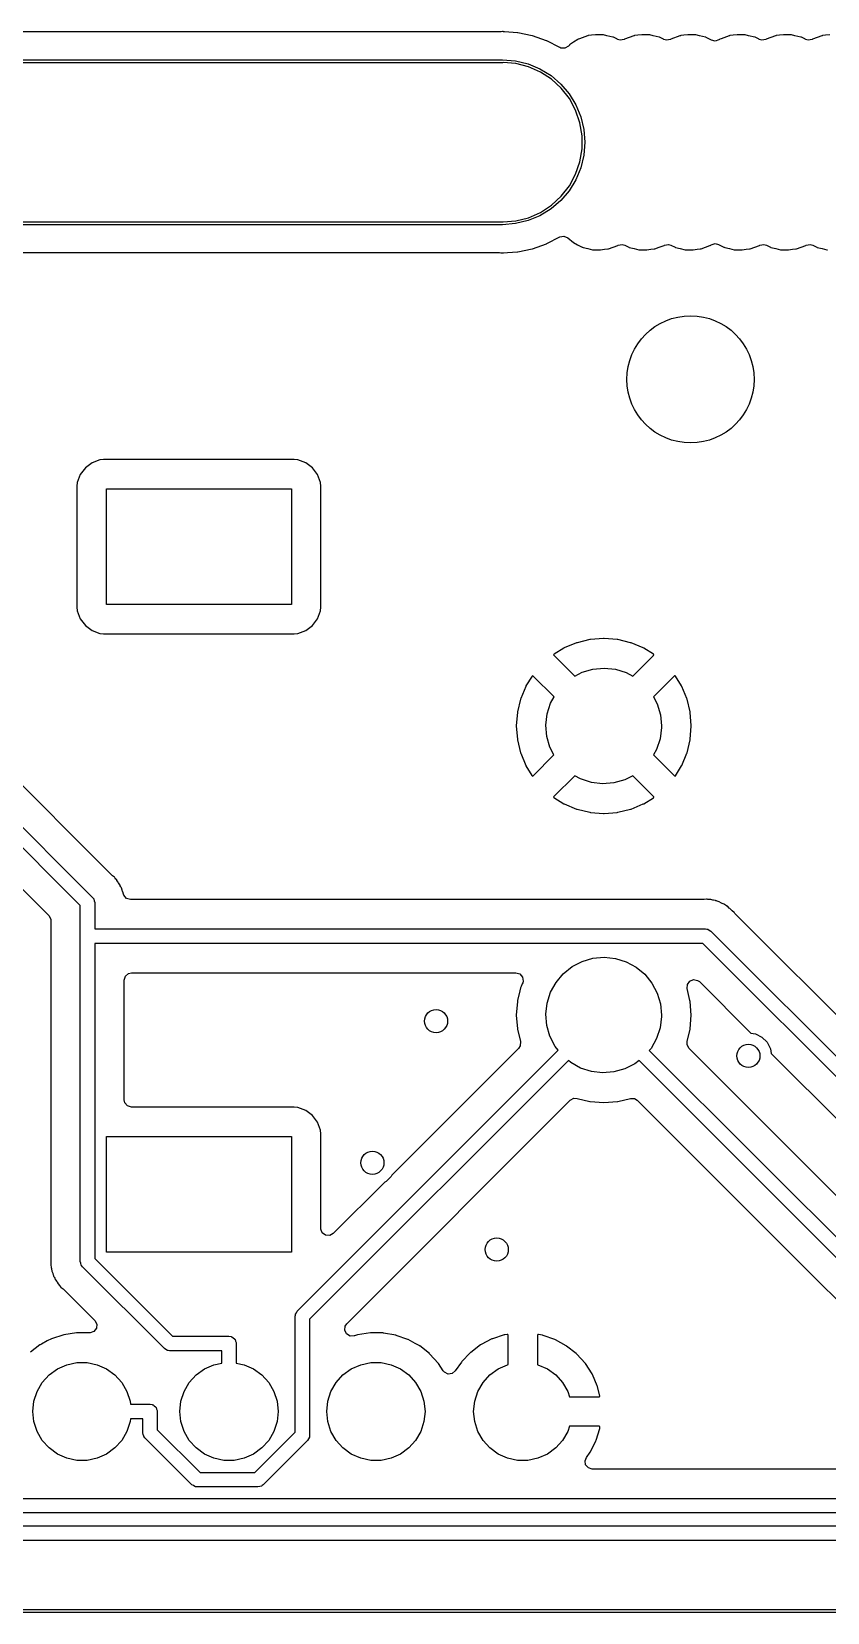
# Model space of a CAD drawing. Extents: x 0.3 to 11.5, y -8.2 to 3.2.
# Drawn here: x 4.321 to 4.863, y -4.433 to -3.357 of the extents above; entities that cross this region are included whole.
import ezdxf

# ---------------------------------------------------------------- set-up
doc = ezdxf.new("R2010")
doc.units = 0
doc.header["$MEASUREMENT"] = 0
doc.layers.add('BLACK', color=7, linetype='CONTINUOUS')

msp = doc.modelspace()

# ---------------------------------------------------------------- linework, layer by layer
at = {"layer": 'BLACK', "linetype": 'CONTINUOUS'}
for p, q in [((4.63975, -3.35715), (3.17907, -3.35715)), ((4.64045, -3.3571), (4.63975, -3.35715)), ((4.6407, -3.35706), (4.64045, -3.3571)), ((4.64154, -3.35694), (4.6407, -3.35706)), ((4.64173, -3.35694), (4.64154, -3.35694)), ((4.64178, -3.35694), (4.64173, -3.35694)), ((4.64173, -3.35694), (4.64173, -3.35694)), ((4.64203, -3.35695), (4.64178, -3.35694)), ((4.64222, -3.35698), (4.64203, -3.35695)), ((4.64237, -3.357), (4.64222, -3.35698)), ((4.64222, -3.35698), (4.64222, -3.35698)), ((4.64286, -3.35706), (4.64237, -3.357)), ((4.65163, -3.35766), (4.64286, -3.35706)), ((4.65179, -3.35767), (4.65163, -3.35766)), ((4.65163, -3.35766), (4.65163, -3.35766)), ((4.65196, -3.35771), (4.65179, -3.35767)), ((4.66169, -3.35973), (4.65196, -3.35771)), ((4.65196, -3.35771), (4.65196, -3.35771)), ((4.66186, -3.35976), (4.66169, -3.35973)), ((4.66169, -3.35973), (4.66169, -3.35973)), ((4.67154, -3.36321), (4.66186, -3.35976)), ((4.67169, -3.36328), (4.67154, -3.36321)), ((4.68046, -3.36782), (4.67169, -3.36328)), ((4.67169, -3.36328), (4.67169, -3.36328)), ((4.68113, -3.36811), (4.68046, -3.36782)), ((4.68393, -3.36824), (4.68113, -3.36811)), ((4.68634, -3.36683), (4.68393, -3.36824)), ((4.68702, -3.36612), (4.68634, -3.36683)), ((4.68721, -3.36591), (4.68702, -3.36612)), ((4.68702, -3.36612), (4.68702, -3.36612)), ((4.6899, -3.36415), (4.68721, -3.36591)), ((4.6928, -3.36225), (4.6899, -3.36415)), ((4.69304, -3.36209), (4.6928, -3.36225)), ((4.6928, -3.36225), (4.6928, -3.36225)), ((4.69396, -3.36176), (4.69304, -3.36209)), ((4.69931, -3.35982), (4.69396, -3.36176)), ((4.69958, -3.35972), (4.69931, -3.35982)), ((4.69931, -3.35982), (4.69931, -3.35982)), ((4.69987, -3.35968), (4.69958, -3.35972)), ((4.70201, -3.35943), (4.69987, -3.35968)), ((4.69987, -3.35968), (4.69987, -3.35968)), ((4.70476, -3.35911), (4.70201, -3.35943)), ((4.70978, -3.35911), (4.70476, -3.35911)), ((4.70985, -3.35912), (4.70978, -3.35911)), ((4.71, -3.35913), (4.70985, -3.35912)), ((4.70985, -3.35912), (4.70985, -3.35912)), ((4.71022, -3.35914), (4.71, -3.35913)), ((4.71, -3.35913), (4.71, -3.35913)), ((4.71257, -3.35972), (4.71022, -3.35914)), ((4.7167, -3.36073), (4.71257, -3.35972)), ((4.71698, -3.3608), (4.7167, -3.36073)), ((4.7167, -3.36073), (4.7167, -3.36073)), ((4.71969, -3.36218), (4.71698, -3.3608)), ((4.7198, -3.36224), (4.71969, -3.36218)), ((4.72153, -3.36275), (4.7198, -3.36224)), ((4.72428, -3.36226), (4.72153, -3.36275)), ((4.72429, -3.36225), (4.72428, -3.36226)), ((4.72453, -3.36209), (4.72429, -3.36225)), ((4.7308, -3.35982), (4.72453, -3.36209)), ((4.73081, -3.35982), (4.7308, -3.35982)), ((4.73108, -3.35972), (4.73081, -3.35982)), ((4.73081, -3.35982), (4.73081, -3.35982)), ((4.73137, -3.35968), (4.73108, -3.35972)), ((4.73351, -3.35943), (4.73137, -3.35968)), ((4.73137, -3.35968), (4.73137, -3.35968)), ((4.73625, -3.35911), (4.73351, -3.35943)), ((4.74127, -3.35911), (4.73625, -3.35911)), ((4.74135, -3.35912), (4.74127, -3.35911)), ((4.74149, -3.35913), (4.74135, -3.35912)), ((4.74135, -3.35912), (4.74135, -3.35912)), ((4.74171, -3.35914), (4.74149, -3.35913)), ((4.74149, -3.35913), (4.74149, -3.35913)), ((4.74407, -3.35972), (4.74171, -3.35914)), ((4.7482, -3.36073), (4.74407, -3.35972)), ((4.74848, -3.3608), (4.7482, -3.36073)), ((4.7482, -3.36073), (4.7482, -3.36073)), ((4.75118, -3.36218), (4.74848, -3.3608)), ((4.7513, -3.36224), (4.75118, -3.36218)), ((4.75303, -3.36275), (4.7513, -3.36224)), ((4.75578, -3.36226), (4.75303, -3.36275)), ((4.75579, -3.36225), (4.75578, -3.36226)), ((4.75603, -3.36209), (4.75579, -3.36225)), ((4.76229, -3.35982), (4.75603, -3.36209)), ((4.7623, -3.35982), (4.76229, -3.35982)), ((4.76258, -3.35972), (4.7623, -3.35982)), ((4.7623, -3.35982), (4.7623, -3.35982)), ((4.76286, -3.35968), (4.76258, -3.35972)), ((4.765, -3.35943), (4.76286, -3.35968)), ((4.76286, -3.35968), (4.76286, -3.35968)), ((4.76775, -3.35911), (4.765, -3.35943)), ((4.77277, -3.35911), (4.76775, -3.35911)), ((4.77285, -3.35912), (4.77277, -3.35911)), ((4.77299, -3.35913), (4.77285, -3.35912)), ((4.77285, -3.35912), (4.77285, -3.35912)), ((4.77321, -3.35914), (4.77299, -3.35913)), ((4.77299, -3.35913), (4.77299, -3.35913)), ((4.77556, -3.35972), (4.77321, -3.35914)), ((4.77969, -3.36073), (4.77556, -3.35972)), ((4.77997, -3.3608), (4.77969, -3.36073)), ((4.77969, -3.36073), (4.77969, -3.36073)), ((4.78023, -3.36093), (4.77997, -3.3608)), ((4.78387, -3.36279), (4.78023, -3.36093)), ((4.78023, -3.36093), (4.78023, -3.36093)), ((4.78617, -3.36333), (4.78387, -3.36279)), ((4.78885, -3.36252), (4.78617, -3.36333)), ((4.78925, -3.36225), (4.78885, -3.36252)), ((4.78949, -3.36209), (4.78925, -3.36225)), ((4.78925, -3.36225), (4.78925, -3.36225)), ((4.79042, -3.36176), (4.78949, -3.36209)), ((4.79577, -3.35982), (4.79042, -3.36176)), ((4.79604, -3.35972), (4.79577, -3.35982)), ((4.79577, -3.35982), (4.79577, -3.35982)), ((4.79633, -3.35968), (4.79604, -3.35972)), ((4.79847, -3.35943), (4.79633, -3.35968)), ((4.79633, -3.35968), (4.79633, -3.35968)), ((4.80121, -3.35911), (4.79847, -3.35943)), ((4.80623, -3.35911), (4.80121, -3.35911)), ((4.80631, -3.35912), (4.80623, -3.35911)), ((4.80645, -3.35913), (4.80631, -3.35912)), ((4.80631, -3.35912), (4.80631, -3.35912)), ((4.80667, -3.35914), (4.80645, -3.35913)), ((4.80645, -3.35913), (4.80645, -3.35913)), ((4.80903, -3.35972), (4.80667, -3.35914)), ((4.81316, -3.36073), (4.80903, -3.35972)), ((4.81344, -3.3608), (4.81316, -3.36073)), ((4.81316, -3.36073), (4.81316, -3.36073)), ((4.81614, -3.36218), (4.81344, -3.3608)), ((4.81626, -3.36224), (4.81614, -3.36218)), ((4.81799, -3.36275), (4.81626, -3.36224)), ((4.82074, -3.36226), (4.81799, -3.36275)), ((4.82075, -3.36225), (4.82074, -3.36226)), ((4.82099, -3.36209), (4.82075, -3.36225)), ((4.82725, -3.35982), (4.82099, -3.36209)), ((4.82727, -3.35982), (4.82725, -3.35982)), ((4.82754, -3.35972), (4.82727, -3.35982)), ((4.82727, -3.35982), (4.82727, -3.35982)), ((4.82782, -3.35968), (4.82754, -3.35972)), ((4.82996, -3.35943), (4.82782, -3.35968)), ((4.82782, -3.35968), (4.82782, -3.35968)), ((4.83271, -3.35911), (4.82996, -3.35943)), ((4.83773, -3.35911), (4.83271, -3.35911)), ((4.83781, -3.35912), (4.83773, -3.35911)), ((4.83795, -3.35913), (4.83781, -3.35912)), ((4.83781, -3.35912), (4.83781, -3.35912)), ((4.83817, -3.35914), (4.83795, -3.35913)), ((4.83795, -3.35913), (4.83795, -3.35913)), ((4.84052, -3.35972), (4.83817, -3.35914)), ((4.84465, -3.36073), (4.84052, -3.35972)), ((4.84493, -3.3608), (4.84465, -3.36073)), ((4.84465, -3.36073), (4.84465, -3.36073)), ((4.84764, -3.36218), (4.84493, -3.3608)), ((4.84776, -3.36224), (4.84764, -3.36218)), ((4.84948, -3.36275), (4.84776, -3.36224)), ((4.85223, -3.36226), (4.84948, -3.36275)), ((4.85225, -3.36225), (4.85223, -3.36226)), ((4.85249, -3.36209), (4.85225, -3.36225)), ((4.85875, -3.35982), (4.85249, -3.36209)), ((4.85876, -3.35982), (4.85875, -3.35982)), ((4.85903, -3.35972), (4.85876, -3.35982)), ((4.85876, -3.35982), (4.85876, -3.35982)), ((4.85932, -3.35968), (4.85903, -3.35972)), ((4.86146, -3.35943), (4.85932, -3.35968)), ((4.85932, -3.35968), (4.85932, -3.35968)), ((4.86421, -3.35911), (4.86146, -3.35943)), ((3.17697, -3.37618), (4.64154, -3.37618)), ((4.64154, -3.37815), (3.17697, -3.37815)), ((4.64154, -3.37618), (4.65032, -3.37687)), ((4.64191, -3.378), (4.64154, -3.37815)), ((4.65048, -3.3787), (4.64191, -3.378)), ((4.65032, -3.37687), (4.65888, -3.37893)), ((4.65918, -3.38091), (4.65048, -3.3787)), ((4.65888, -3.37893), (4.66701, -3.3823)), ((4.66739, -3.38451), (4.65918, -3.38091)), ((4.66701, -3.3823), (4.67452, -3.3869)), ((4.6749, -3.38942), (4.66739, -3.38451)), ((4.67452, -3.3869), (4.68121, -3.39261)), ((4.6815, -3.39549), (4.6749, -3.38942)), ((4.68121, -3.39261), (4.68693, -3.39931)), ((4.68701, -3.40257), (4.6815, -3.39549)), ((4.68693, -3.39931), (4.69153, -3.40681)), ((4.69128, -3.41046), (4.68701, -3.40257)), ((4.6942, -3.41895), (4.69128, -3.41046)), ((4.69153, -3.40681), (4.6949, -3.41495)), ((4.69567, -3.4278), (4.6942, -3.41895)), ((4.6949, -3.41495), (4.69695, -3.42351)), ((4.69567, -3.43677), (4.69567, -3.4278)), ((4.69695, -3.42351), (4.69764, -3.43228)), ((4.69764, -3.43228), (4.69695, -3.44106)), ((4.6942, -3.44562), (4.69567, -3.43677)), ((4.69695, -3.44106), (4.6949, -3.44962)), ((4.68701, -3.46199), (4.69128, -3.4541)), ((4.69128, -3.4541), (4.6942, -3.44562)), ((4.6949, -3.44962), (4.69153, -3.45775)), ((4.68693, -3.46526), (4.68121, -3.47195)), ((4.6815, -3.46907), (4.68701, -3.46199)), ((4.69153, -3.45775), (4.68693, -3.46526)), ((4.66739, -3.48006), (4.6749, -3.47515)), ((4.68121, -3.47195), (4.67452, -3.47767)), ((4.6749, -3.47515), (4.6815, -3.46907)), ((3.17697, -3.48642), (4.64154, -3.48642)), ((4.64154, -3.48642), (4.64191, -3.48657)), ((4.64191, -3.48657), (4.65048, -3.48586)), ((4.65888, -3.48564), (4.65032, -3.4877)), ((4.65048, -3.48586), (4.65918, -3.48366)), ((4.66701, -3.48227), (4.65888, -3.48564)), ((4.65918, -3.48366), (4.66739, -3.48006)), ((4.67452, -3.47767), (4.66701, -3.48227)), ((4.64154, -3.48839), (3.17697, -3.48839)), ((4.65032, -3.4877), (4.64154, -3.48839)), ((4.67169, -3.50128), (4.68049, -3.49672)), ((4.68049, -3.49672), (4.68324, -3.49619)), ((4.68324, -3.49619), (4.68599, -3.49735)), ((4.68599, -3.49735), (4.68982, -3.5006)), ((3.17876, -3.50742), (4.63944, -3.50742)), ((4.63944, -3.50742), (4.64027, -3.50749)), ((4.64027, -3.50749), (4.64086, -3.50759)), ((4.64086, -3.50759), (4.64086, -3.50759)), ((4.64086, -3.50759), (4.64105, -3.50762)), ((4.64105, -3.50762), (4.64128, -3.50762)), ((4.64128, -3.50762), (4.64135, -3.50762)), ((4.64135, -3.50762), (4.64135, -3.50762)), ((4.64135, -3.50762), (4.64154, -3.50763)), ((4.64154, -3.50763), (4.64173, -3.5076)), ((4.64173, -3.5076), (4.64173, -3.5076)), ((4.64173, -3.5076), (4.64176, -3.5076)), ((4.64176, -3.5076), (4.64213, -3.50756)), ((4.64213, -3.50756), (4.645, -3.50736)), ((4.645, -3.50736), (4.65163, -3.50691)), ((4.65163, -3.50691), (4.65179, -3.5069)), ((4.65163, -3.50691), (4.65163, -3.50691)), ((4.65179, -3.5069), (4.65196, -3.50686)), ((4.65196, -3.50686), (4.66169, -3.50484)), ((4.65196, -3.50686), (4.65196, -3.50686)), ((4.66169, -3.50484), (4.66186, -3.5048)), ((4.66169, -3.50484), (4.66169, -3.50484)), ((4.66186, -3.5048), (4.67154, -3.50136)), ((4.67154, -3.50136), (4.67169, -3.50128)), ((4.67169, -3.50128), (4.67169, -3.50128)), ((4.68982, -3.5006), (4.69265, -3.50205)), ((4.69265, -3.50205), (4.69576, -3.50364)), ((4.69576, -3.50364), (4.69576, -3.50364)), ((4.69576, -3.50364), (4.69602, -3.50377)), ((4.69602, -3.50377), (4.6963, -3.50384)), ((4.6963, -3.50384), (4.6963, -3.50384)), ((4.6963, -3.50384), (4.69954, -3.50463)), ((4.69954, -3.50463), (4.70278, -3.50543)), ((4.70278, -3.50543), (4.703, -3.50544)), ((4.703, -3.50544), (4.703, -3.50544)), ((4.703, -3.50544), (4.70315, -3.50545)), ((4.70315, -3.50545), (4.70315, -3.50545)), ((4.70315, -3.50545), (4.70322, -3.50545)), ((4.70322, -3.50545), (4.70824, -3.50545)), ((4.70824, -3.50545), (4.71099, -3.50513)), ((4.71099, -3.50513), (4.71313, -3.50488)), ((4.71313, -3.50488), (4.71342, -3.50485)), ((4.71313, -3.50488), (4.71313, -3.50488)), ((4.71342, -3.50485), (4.71369, -3.50475)), ((4.71369, -3.50475), (4.71675, -3.50364)), ((4.71369, -3.50475), (4.71369, -3.50475)), ((4.71675, -3.50364), (4.71996, -3.50247)), ((4.71996, -3.50247), (4.7202, -3.50232)), ((4.7202, -3.50232), (4.72021, -3.50231)), ((4.72021, -3.50231), (4.72296, -3.50181)), ((4.72296, -3.50181), (4.72469, -3.50233)), ((4.72469, -3.50233), (4.72752, -3.50377)), ((4.72752, -3.50377), (4.7278, -3.50384)), ((4.7278, -3.50384), (4.7278, -3.50384)), ((4.7278, -3.50384), (4.73104, -3.50463)), ((4.73104, -3.50463), (4.73428, -3.50543)), ((4.73428, -3.50543), (4.7345, -3.50544)), ((4.7345, -3.50544), (4.7345, -3.50544)), ((4.7345, -3.50544), (4.73464, -3.50545)), ((4.73464, -3.50545), (4.73464, -3.50545)), ((4.73464, -3.50545), (4.73472, -3.50545)), ((4.73472, -3.50545), (4.73974, -3.50545)), ((4.73974, -3.50545), (4.74249, -3.50513)), ((4.74249, -3.50513), (4.74463, -3.50488)), ((4.74463, -3.50488), (4.74491, -3.50485)), ((4.74463, -3.50488), (4.74463, -3.50488)), ((4.74491, -3.50485), (4.74518, -3.50475)), ((4.74518, -3.50475), (4.74825, -3.50364)), ((4.74518, -3.50475), (4.74518, -3.50475)), ((4.74825, -3.50364), (4.75146, -3.50247)), ((4.75146, -3.50247), (4.7517, -3.50232)), ((4.7517, -3.50232), (4.75171, -3.50231)), ((4.75171, -3.50231), (4.75446, -3.50181)), ((4.75446, -3.50181), (4.75619, -3.50233)), ((4.75619, -3.50233), (4.75901, -3.50377)), ((4.75901, -3.50377), (4.75929, -3.50384)), ((4.75929, -3.50384), (4.75929, -3.50384)), ((4.75929, -3.50384), (4.76253, -3.50463)), ((4.76253, -3.50463), (4.76578, -3.50543)), ((4.76578, -3.50543), (4.766, -3.50544)), ((4.766, -3.50544), (4.766, -3.50544)), ((4.766, -3.50544), (4.76614, -3.50545)), ((4.76614, -3.50545), (4.76614, -3.50545)), ((4.76614, -3.50545), (4.76622, -3.50545)), ((4.76622, -3.50545), (4.77124, -3.50545)), ((4.77124, -3.50545), (4.77398, -3.50513)), ((4.77398, -3.50513), (4.77612, -3.50488)), ((4.77612, -3.50488), (4.77641, -3.50485)), ((4.77612, -3.50488), (4.77612, -3.50488)), ((4.77641, -3.50485), (4.77668, -3.50475)), ((4.77668, -3.50475), (4.78268, -3.50257)), ((4.77668, -3.50475), (4.77668, -3.50475)), ((4.78268, -3.50257), (4.78295, -3.50247)), ((4.78268, -3.50257), (4.78268, -3.50257)), ((4.78295, -3.50247), (4.7832, -3.50232)), ((4.7832, -3.50232), (4.7836, -3.50205)), ((4.7836, -3.50205), (4.78628, -3.50124)), ((4.78628, -3.50124), (4.78858, -3.50178)), ((4.78858, -3.50178), (4.79222, -3.50364)), ((4.79222, -3.50364), (4.79222, -3.50364)), ((4.79222, -3.50364), (4.79248, -3.50377)), ((4.79248, -3.50377), (4.79276, -3.50384)), ((4.79276, -3.50384), (4.79276, -3.50384)), ((4.79276, -3.50384), (4.796, -3.50463)), ((4.796, -3.50463), (4.79924, -3.50543)), ((4.79924, -3.50543), (4.79946, -3.50544)), ((4.79946, -3.50544), (4.79946, -3.50544)), ((4.79946, -3.50544), (4.7996, -3.50545)), ((4.7996, -3.50545), (4.7996, -3.50545)), ((4.7996, -3.50545), (4.79968, -3.50545)), ((4.79968, -3.50545), (4.8047, -3.50545)), ((4.8047, -3.50545), (4.80745, -3.50513)), ((4.80745, -3.50513), (4.80959, -3.50488)), ((4.80959, -3.50488), (4.80987, -3.50485)), ((4.80959, -3.50488), (4.80959, -3.50488)), ((4.80987, -3.50485), (4.81014, -3.50475)), ((4.81014, -3.50475), (4.81321, -3.50364)), ((4.81014, -3.50475), (4.81014, -3.50475)), ((4.81321, -3.50364), (4.81642, -3.50247)), ((4.81642, -3.50247), (4.81666, -3.50232)), ((4.81666, -3.50232), (4.81667, -3.50231)), ((4.81667, -3.50231), (4.81942, -3.50181)), ((4.81942, -3.50181), (4.82115, -3.50233)), ((4.82115, -3.50233), (4.82397, -3.50377)), ((4.82397, -3.50377), (4.82425, -3.50384)), ((4.82425, -3.50384), (4.82425, -3.50384)), ((4.82425, -3.50384), (4.82749, -3.50463)), ((4.82749, -3.50463), (4.83074, -3.50543)), ((4.83074, -3.50543), (4.83096, -3.50544)), ((4.83096, -3.50544), (4.83096, -3.50544)), ((4.83096, -3.50544), (4.8311, -3.50545)), ((4.8311, -3.50545), (4.8311, -3.50545)), ((4.8311, -3.50545), (4.83118, -3.50545)), ((4.83118, -3.50545), (4.8362, -3.50545)), ((4.8362, -3.50545), (4.83894, -3.50513)), ((4.83894, -3.50513), (4.84108, -3.50488)), ((4.84108, -3.50488), (4.84137, -3.50485)), ((4.84108, -3.50488), (4.84108, -3.50488)), ((4.84137, -3.50485), (4.84164, -3.50475)), ((4.84164, -3.50475), (4.8447, -3.50364)), ((4.84164, -3.50475), (4.84164, -3.50475)), ((4.8447, -3.50364), (4.84791, -3.50247)), ((4.84791, -3.50247), (4.84816, -3.50232)), ((4.84816, -3.50232), (4.84817, -3.50231)), ((4.84817, -3.50231), (4.85092, -3.50181)), ((4.85092, -3.50181), (4.85264, -3.50233)), ((4.85264, -3.50233), (4.85547, -3.50377)), ((4.85547, -3.50377), (4.85575, -3.50384)), ((4.85575, -3.50384), (4.85575, -3.50384)), ((4.85575, -3.50384), (4.85899, -3.50463)), ((4.85899, -3.50463), (4.86223, -3.50543)), ((4.86223, -3.50543), (4.86245, -3.50544)), ((4.86245, -3.50544), (4.86245, -3.50544)), ((4.86245, -3.50544), (4.8626, -3.50545)), ((4.8626, -3.50545), (4.8626, -3.50545)), ((4.8626, -3.50545), (4.86267, -3.50545)), ((4.36751, -3.64852), (4.36214, -3.65053)), ((4.36996, -3.64826), (4.36751, -3.64852)), ((4.49973, -3.64826), (4.36996, -3.64826)), ((4.50218, -3.64852), (4.49973, -3.64826)), ((4.50755, -3.65053), (4.50218, -3.64852)), ((4.35411, -3.65856), (4.3521, -3.66393)), ((4.35755, -3.65397), (4.35411, -3.65856)), ((4.36214, -3.65053), (4.35755, -3.65397)), ((4.51214, -3.65397), (4.50755, -3.65053)), ((4.51558, -3.65856), (4.51214, -3.65397)), ((4.51759, -3.66393), (4.51558, -3.65856)), ((4.3521, -3.66393), (4.35183, -3.66638)), ((4.35183, -3.66638), (4.35183, -3.74891)), ((4.37185, -3.74702), (4.37185, -3.66828)), ((4.37185, -3.66828), (4.49784, -3.66828)), ((4.49784, -3.66828), (4.49784, -3.74702)), ((4.51786, -3.66638), (4.51759, -3.66393)), ((4.51786, -3.74891), (4.51786, -3.66638)), ((4.35183, -3.74891), (4.3521, -3.75136)), ((4.3521, -3.75136), (4.35411, -3.75673)), ((4.49784, -3.74702), (4.37185, -3.74702)), ((4.51558, -3.75673), (4.51759, -3.75136)), ((4.51759, -3.75136), (4.51786, -3.74891)), ((4.37569, -3.93134), (4.20643, -3.76208)), ((4.35411, -3.75673), (4.35755, -3.76132)), ((4.35755, -3.76132), (4.36214, -3.76476)), ((4.36214, -3.76476), (4.36751, -3.76677)), ((4.36751, -3.76677), (4.36996, -3.76704)), ((4.36996, -3.76704), (4.49973, -3.76704)), ((4.49973, -3.76704), (4.50218, -3.76677)), ((4.50218, -3.76677), (4.50755, -3.76476)), ((4.50755, -3.76476), (4.51214, -3.76132)), ((4.51214, -3.76132), (4.51558, -3.75673)), ((4.19008, -3.77404), (4.36253, -3.94649)), ((4.68323, -3.77673), (4.67664, -3.78077)), ((4.68358, -3.77656), (4.68323, -3.77673)), ((4.69185, -3.77313), (4.68358, -3.77656)), ((4.69222, -3.77301), (4.69185, -3.77313)), ((4.70093, -3.77092), (4.69222, -3.77301)), ((4.70132, -3.77086), (4.70093, -3.77092)), ((4.71024, -3.77015), (4.70132, -3.77086)), ((4.71063, -3.77015), (4.71024, -3.77015)), ((4.71956, -3.77086), (4.71063, -3.77015)), ((4.71994, -3.77092), (4.71956, -3.77086)), ((4.72865, -3.77301), (4.71994, -3.77092)), ((4.72902, -3.77313), (4.72865, -3.77301)), ((4.73729, -3.77656), (4.72902, -3.77313)), ((4.73764, -3.77673), (4.73729, -3.77656)), ((4.74438, -3.78086), (4.73764, -3.77673)), ((4.35413, -3.95201), (4.18456, -3.78244)), ((4.67664, -3.78077), (4.67627, -3.78118)), ((4.67627, -3.78118), (4.67642, -3.78153)), ((4.67642, -3.78153), (4.69069, -3.7958)), ((4.73017, -3.79582), (4.74434, -3.78165)), ((4.74434, -3.78165), (4.7446, -3.78116)), ((4.7446, -3.78116), (4.74438, -3.78086)), ((4.66161, -3.79575), (4.65748, -3.80249)), ((4.66191, -3.79553), (4.66161, -3.79575)), ((4.66239, -3.79579), (4.66191, -3.79553)), ((4.67657, -3.80997), (4.66239, -3.79579)), ((4.69069, -3.7958), (4.69569, -3.79319)), ((4.69569, -3.79319), (4.70306, -3.79102)), ((4.70306, -3.79102), (4.71071, -3.79032)), ((4.71071, -3.79032), (4.71835, -3.79113)), ((4.71835, -3.79113), (4.72569, -3.7934)), ((4.72569, -3.7934), (4.73017, -3.79582)), ((4.7586, -3.79567), (4.74432, -3.80995)), ((4.75895, -3.79552), (4.7586, -3.79567)), ((4.75936, -3.7959), (4.75895, -3.79552)), ((4.7634, -3.80249), (4.75936, -3.7959)), ((4.6573, -3.80284), (4.65387, -3.81111)), ((4.65748, -3.80249), (4.6573, -3.80284)), ((4.67425, -3.81418), (4.67657, -3.80997)), ((4.74432, -3.80995), (4.74684, -3.81469)), ((4.76357, -3.80284), (4.7634, -3.80249)), ((4.767, -3.81111), (4.76357, -3.80284)), ((4.6516, -3.82057), (4.6509, -3.8295)), ((4.65166, -3.82019), (4.6516, -3.82057)), ((4.65375, -3.81148), (4.65166, -3.82019)), ((4.65387, -3.81111), (4.65375, -3.81148)), ((4.67193, -3.82151), (4.67425, -3.81418)), ((4.74684, -3.81469), (4.74906, -3.82205)), ((4.76712, -3.81148), (4.767, -3.81111)), ((4.76921, -3.82019), (4.76712, -3.81148)), ((4.76927, -3.82057), (4.76921, -3.82019)), ((4.76998, -3.8295), (4.76927, -3.82057)), ((4.6509, -3.8295), (4.6509, -3.82989)), ((4.6509, -3.82989), (4.6516, -3.83881)), ((4.67107, -3.82914), (4.67193, -3.82151)), ((4.67171, -3.8368), (4.67107, -3.82914)), ((4.74979, -3.83079), (4.74883, -3.83842)), ((4.74906, -3.82205), (4.74981, -3.82969)), ((4.74981, -3.82969), (4.74979, -3.83079)), ((4.76927, -3.83881), (4.76998, -3.82989)), ((4.76998, -3.82989), (4.76998, -3.8295)), ((4.20743, -3.83362), (4.33266, -3.95885)), ((4.6516, -3.83881), (4.65166, -3.8392)), ((4.65166, -3.8392), (4.65375, -3.84791)), ((4.67383, -3.84419), (4.67171, -3.8368)), ((4.74883, -3.83842), (4.7464, -3.84571)), ((4.76712, -3.84791), (4.76921, -3.8392)), ((4.76921, -3.8392), (4.76927, -3.83881)), ((4.65375, -3.84791), (4.65387, -3.84828)), ((4.65387, -3.84828), (4.6573, -3.85655)), ((4.66227, -3.86371), (4.67654, -3.84945)), ((4.67654, -3.84945), (4.67383, -3.84419)), ((4.7464, -3.84571), (4.7443, -3.84941)), ((4.7443, -3.84941), (4.75848, -3.86359)), ((4.76357, -3.85655), (4.767, -3.84828)), ((4.767, -3.84828), (4.76712, -3.84791)), ((4.6573, -3.85655), (4.65748, -3.8569)), ((4.65748, -3.8569), (4.66152, -3.86349)), ((4.66152, -3.86349), (4.66193, -3.86386)), ((4.66193, -3.86386), (4.66227, -3.86371)), ((4.69072, -3.86356), (4.67654, -3.87774)), ((4.69468, -3.86577), (4.69072, -3.86356)), ((4.73021, -3.8636), (4.72467, -3.8664)), ((4.74446, -3.87786), (4.73021, -3.8636)), ((4.75848, -3.86359), (4.75897, -3.86386)), ((4.75897, -3.86386), (4.75927, -3.86363)), ((4.75927, -3.86363), (4.7634, -3.8569)), ((4.7634, -3.8569), (4.76357, -3.85655)), ((4.70198, -3.86814), (4.69468, -3.86577)), ((4.70961, -3.86905), (4.70198, -3.86814)), ((4.71727, -3.86846), (4.70961, -3.86905)), ((4.72467, -3.8664), (4.71727, -3.86846)), ((4.67654, -3.87774), (4.67627, -3.87822)), ((4.67627, -3.87822), (4.6765, -3.87852)), ((4.6765, -3.87852), (4.68323, -3.88265)), ((4.68323, -3.88265), (4.68358, -3.88283)), ((4.68358, -3.88283), (4.69185, -3.88626)), ((4.72902, -3.88626), (4.73729, -3.88283)), ((4.73729, -3.88283), (4.73764, -3.88265)), ((4.73764, -3.88265), (4.74423, -3.87861)), ((4.74423, -3.87861), (4.74461, -3.8782)), ((4.74461, -3.8782), (4.74446, -3.87786)), ((4.69185, -3.88626), (4.69222, -3.88638)), ((4.69222, -3.88638), (4.70093, -3.88847)), ((4.70093, -3.88847), (4.70132, -3.88853)), ((4.70132, -3.88853), (4.71024, -3.88923)), ((4.71024, -3.88923), (4.71063, -3.88923)), ((4.71063, -3.88923), (4.71956, -3.88853)), ((4.71956, -3.88853), (4.71994, -3.88847)), ((4.71994, -3.88847), (4.72865, -3.88638)), ((4.72865, -3.88638), (4.72902, -3.88626)), ((4.37604, -3.93165), (4.37569, -3.93134)), ((4.37738, -3.93276), (4.37604, -3.93165)), ((4.37759, -3.93306), (4.37738, -3.93276)), ((4.37785, -3.9334), (4.37759, -3.93306)), ((4.37835, -3.934), (4.37785, -3.9334)), ((4.37892, -3.93456), (4.37835, -3.934)), ((4.37907, -3.93483), (4.37892, -3.93456)), ((4.3798, -3.93606), (4.37907, -3.93483)), ((4.38006, -3.93645), (4.3798, -3.93606)), ((4.38108, -3.93786), (4.38006, -3.93645)), ((4.3812, -3.93815), (4.38108, -3.93786)), ((4.38137, -3.9386), (4.3812, -3.93815)), ((4.3812, -3.93815), (4.3812, -3.93815)), ((4.38172, -3.9393), (4.38137, -3.9386)), ((4.38196, -3.93972), (4.38172, -3.9393)), ((4.36253, -3.94649), (4.36306, -3.94719)), ((4.36306, -3.94719), (4.36319, -3.94731)), ((4.36319, -3.94731), (4.36322, -3.94742)), ((4.36322, -3.94742), (4.36338, -3.94762)), ((4.36338, -3.94762), (4.36363, -3.94881)), ((4.36363, -3.94881), (4.36397, -3.94997)), ((4.36397, -3.94997), (4.36397, -3.9679)), ((4.38212, -3.93998), (4.38196, -3.93972)), ((4.38196, -3.93972), (4.38196, -3.93972)), ((4.38256, -3.94148), (4.38212, -3.93998)), ((4.38261, -3.94166), (4.38256, -3.94148)), ((4.38276, -3.9421), (4.38261, -3.94166)), ((4.38329, -3.94343), (4.38276, -3.9421)), ((4.3834, -3.94372), (4.38329, -3.94343)), ((4.38344, -3.94403), (4.3834, -3.94372)), ((4.38347, -3.94415), (4.38344, -3.94403)), ((4.38377, -3.94498), (4.38347, -3.94415)), ((4.3856, -3.94709), (4.38377, -3.94498)), ((4.38828, -3.94788), (4.3856, -3.94709)), ((4.77837, -3.94788), (4.38828, -3.94788)), ((4.77884, -3.94786), (4.77837, -3.94788)), ((4.78026, -3.94773), (4.77884, -3.94786)), ((4.78057, -3.9477), (4.78026, -3.94773)), ((4.78088, -3.94774), (4.78057, -3.9477)), ((4.78136, -3.94782), (4.78088, -3.94774)), ((4.78214, -3.94788), (4.78136, -3.94782)), ((4.78293, -3.94788), (4.78214, -3.94788)), ((4.78324, -3.94796), (4.78293, -3.94788)), ((4.78462, -3.94831), (4.78324, -3.94796)), ((4.78324, -3.94796), (4.78324, -3.94796)), ((4.78508, -3.94841), (4.78462, -3.94831)), ((4.78649, -3.94863), (4.78508, -3.94841)), ((4.7868, -3.94868), (4.78649, -3.94863)), ((4.78649, -3.94863), (4.78649, -3.94863)), ((4.78708, -3.94881), (4.7868, -3.94868)), ((4.78753, -3.949), (4.78708, -3.94881)), ((4.78708, -3.94881), (4.78708, -3.94881)), ((4.78827, -3.94925), (4.78753, -3.949)), ((4.78904, -3.94945), (4.78827, -3.94925)), ((4.79056, -3.95029), (4.78904, -3.94945)), ((4.33266, -3.95885), (4.334, -3.9613)), ((4.35413, -4.19441), (4.35413, -3.95201)), ((4.79098, -3.95049), (4.79056, -3.95029)), ((4.79229, -3.95106), (4.79098, -3.95049)), ((4.79258, -3.95118), (4.79229, -3.95106)), ((4.79229, -3.95106), (4.79229, -3.95106)), ((4.79319, -3.95166), (4.79258, -3.95118)), ((4.79321, -3.95167), (4.79319, -3.95166)), ((4.79386, -3.9521), (4.79321, -3.95167)), ((4.79429, -3.95233), (4.79386, -3.9521)), ((4.79456, -3.95248), (4.79429, -3.95233)), ((4.79429, -3.95233), (4.79429, -3.95233)), ((4.79479, -3.9527), (4.79456, -3.95248)), ((4.79583, -3.95368), (4.79479, -3.9527)), ((4.79618, -3.95398), (4.79583, -3.95368)), ((4.79631, -3.95408), (4.79618, -3.95398)), ((4.79709, -3.95485), (4.79631, -3.95408)), ((4.7972, -3.95496), (4.79709, -3.95485)), ((4.79785, -3.95558), (4.7972, -3.95496)), ((4.79915, -3.9568), (4.79785, -3.95558)), ((4.79932, -3.95705), (4.79915, -3.9568)), ((4.79961, -3.95738), (4.79932, -3.95705)), ((4.9004, -4.05817), (4.79961, -3.95738)), ((4.33402, -3.97093), (4.33396, -3.97124)), ((4.33396, -3.97124), (4.33401, -3.97194)), ((4.334, -3.9613), (4.33411, -3.96235)), ((4.33411, -3.97), (4.33402, -3.97093)), ((4.33411, -3.96235), (4.33411, -3.97)), ((4.36397, -3.9679), (4.77978, -3.9679)), ((4.77978, -3.9679), (4.78065, -3.96803)), ((4.78065, -3.96803), (4.78083, -3.96801)), ((4.78083, -3.96801), (4.78093, -3.96807)), ((4.78093, -3.96807), (4.78118, -3.9681)), ((4.78118, -3.9681), (4.7822, -3.96876)), ((4.7822, -3.96876), (4.78326, -3.96934)), ((4.78326, -3.96934), (4.99364, -4.17972)), ((4.33401, -3.97194), (4.3341, -3.97345)), ((4.3341, -3.97345), (4.33411, -3.97376)), ((4.33411, -3.97376), (4.33411, -4.1913)), ((4.77775, -3.97774), (4.36397, -3.97774)), ((4.36397, -3.97774), (4.36397, -4.19237)), ((4.98812, -4.18812), (4.77775, -3.97774)), ((4.68888, -3.9936), (4.69569, -3.99004)), ((4.69569, -3.99004), (4.70306, -3.98787)), ((4.70306, -3.98787), (4.71071, -3.98717)), ((4.71071, -3.98717), (4.71835, -3.98798)), ((4.71835, -3.98798), (4.72569, -3.99025)), ((4.72569, -3.99025), (4.73245, -3.9939)), ((4.38399, -4.00272), (4.38478, -4.00004)), ((4.38399, -4.08424), (4.38399, -4.00272)), ((4.38478, -4.00004), (4.38689, -3.99821)), ((4.38689, -3.99821), (4.38895, -3.99776)), ((4.38895, -3.99776), (4.65065, -3.99776)), ((4.65065, -3.99776), (4.65333, -3.99855)), ((4.65333, -3.99855), (4.65516, -4.00066)), ((4.65516, -4.00066), (4.65556, -4.00343)), ((4.65556, -4.00343), (4.65523, -4.00462)), ((4.67795, -4.0043), (4.68289, -3.99841)), ((4.68289, -3.99841), (4.68888, -3.9936)), ((4.73245, -3.9939), (4.73837, -3.9988)), ((4.73837, -3.9988), (4.74323, -4.00476)), ((4.76732, -4.0057), (4.76895, -4.00342)), ((4.76895, -4.00342), (4.77154, -4.00239)), ((4.77154, -4.00239), (4.77429, -4.00293)), ((4.77429, -4.00293), (4.77551, -4.00382)), ((4.77551, -4.00382), (4.81054, -4.03885)), ((4.65334, -4.00996), (4.65176, -4.01654)), ((4.65378, -4.00813), (4.65334, -4.00996)), ((4.65417, -4.00719), (4.65378, -4.00813)), ((4.65491, -4.00539), (4.65417, -4.00719)), ((4.65523, -4.00462), (4.65491, -4.00539)), ((4.67193, -4.01836), (4.67425, -4.01103)), ((4.67425, -4.01103), (4.67795, -4.0043)), ((4.74323, -4.00476), (4.74684, -4.01154)), ((4.74684, -4.01154), (4.74906, -4.0189)), ((4.76718, -4.00849), (4.76732, -4.0057)), ((4.76911, -4.01654), (4.76718, -4.00849)), ((4.6516, -4.01722), (4.65086, -4.02654)), ((4.65176, -4.01654), (4.6516, -4.01722)), ((4.67107, -4.02599), (4.67193, -4.01836)), ((4.74906, -4.0189), (4.74981, -4.02654)), ((4.76928, -4.01722), (4.76911, -4.01654)), ((4.77001, -4.02654), (4.76928, -4.01722)), ((4.65086, -4.02654), (4.6516, -4.03586)), ((4.6516, -4.03586), (4.65164, -4.03605)), ((4.65164, -4.03605), (4.65164, -4.03605)), ((4.65164, -4.03605), (4.65371, -4.04465)), ((4.67171, -4.03365), (4.67107, -4.02599)), ((4.67383, -4.04104), (4.67171, -4.03365)), ((4.74883, -4.03527), (4.7464, -4.04256)), ((4.74979, -4.02764), (4.74883, -4.03527)), ((4.74981, -4.02654), (4.74979, -4.02764)), ((4.76717, -4.04465), (4.76923, -4.03605)), ((4.76923, -4.03605), (4.76928, -4.03586)), ((4.76923, -4.03605), (4.76923, -4.03605)), ((4.76928, -4.03586), (4.77001, -4.02654)), ((4.65371, -4.04465), (4.65357, -4.04744)), ((4.67734, -4.04787), (4.67383, -4.04104)), ((4.7464, -4.04256), (4.74261, -4.04924)), ((4.76714, -4.04686), (4.76717, -4.04465)), ((4.76848, -4.04932), (4.76714, -4.04686)), ((4.81054, -4.03885), (4.81373, -4.03935)), ((4.81373, -4.03935), (4.81812, -4.04159)), ((4.81812, -4.04159), (4.8216, -4.04507)), ((4.8216, -4.04507), (4.82384, -4.04946)), ((4.50184, -4.22818), (4.67947, -4.05055)), ((4.6864, -4.05754), (4.51024, -4.2337)), ((4.65239, -4.04932), (4.56612, -4.13558)), ((4.65357, -4.04744), (4.65239, -4.04932)), ((4.67947, -4.05055), (4.67734, -4.04787)), ((4.68797, -4.05887), (4.6864, -4.05754)), ((4.73444, -4.05751), (4.73153, -4.05978)), ((4.96506, -4.28812), (4.73444, -4.05751)), ((4.74261, -4.04924), (4.74144, -4.05059)), ((4.74144, -4.05059), (4.97057, -4.27972)), ((4.97741, -4.25825), (4.76848, -4.04932)), ((4.82384, -4.04946), (4.82435, -4.05266)), ((4.82435, -4.05266), (4.87376, -4.10207)), ((4.69468, -4.06262), (4.68797, -4.05887)), ((4.70198, -4.06499), (4.69468, -4.06262)), ((4.70961, -4.0659), (4.70198, -4.06499)), ((4.71727, -4.06532), (4.70961, -4.0659)), ((4.72467, -4.06325), (4.71727, -4.06532)), ((4.73153, -4.05978), (4.72467, -4.06325)), ((4.38444, -4.0863), (4.38399, -4.08424)), ((4.38627, -4.08841), (4.38444, -4.0863)), ((4.38895, -4.0892), (4.38627, -4.08841)), ((4.49973, -4.0892), (4.38895, -4.0892)), ((4.50218, -4.08947), (4.49973, -4.0892)), ((4.50755, -4.09148), (4.50218, -4.08947)), ((4.53544, -4.23681), (4.68766, -4.08459)), ((4.68766, -4.08459), (4.69012, -4.08325)), ((4.69012, -4.08325), (4.69233, -4.08327)), ((4.69233, -4.08327), (4.70093, -4.08534)), ((4.70093, -4.08534), (4.70093, -4.08534)), ((4.70093, -4.08534), (4.70112, -4.08538)), ((4.70112, -4.08538), (4.71044, -4.08612)), ((4.71044, -4.08612), (4.71976, -4.08538)), ((4.71976, -4.08538), (4.71995, -4.08534)), ((4.71995, -4.08534), (4.72855, -4.08327)), ((4.71995, -4.08534), (4.71995, -4.08534)), ((4.72855, -4.08327), (4.73134, -4.08341)), ((4.73134, -4.08341), (4.73321, -4.08459)), ((4.73321, -4.08459), (4.84097, -4.19235)), ((4.51214, -4.09492), (4.50755, -4.09148)), ((4.51558, -4.09951), (4.51214, -4.09492)), ((4.51759, -4.10488), (4.51558, -4.09951)), ((4.37185, -4.18796), (4.37185, -4.10922)), ((4.37185, -4.10922), (4.49784, -4.10922)), ((4.49784, -4.10922), (4.49784, -4.18796)), ((4.51786, -4.10733), (4.51759, -4.10488)), ((4.51786, -4.17187), (4.51786, -4.10733)), ((4.56138, -4.14033), (4.52633, -4.17538)), ((4.56221, -4.13991), (4.56138, -4.14033)), ((4.5657, -4.13642), (4.56221, -4.13991)), ((4.56612, -4.13558), (4.5657, -4.13642)), ((4.51787, -4.17223), (4.51786, -4.17187)), ((4.51885, -4.17485), (4.51787, -4.17223)), ((4.52109, -4.17652), (4.51885, -4.17485)), ((4.52633, -4.17538), (4.52387, -4.17672)), ((4.52387, -4.17672), (4.52109, -4.17652)), ((4.33409, -4.19174), (4.33402, -4.19204)), ((4.33402, -4.19204), (4.33403, -4.19235)), ((4.33403, -4.19235), (4.33403, -4.19235)), ((4.33403, -4.19235), (4.33411, -4.19472)), ((4.33411, -4.1913), (4.33409, -4.19174)), ((4.33411, -4.19472), (4.33411, -4.19488)), ((4.33411, -4.19488), (4.33411, -4.19597)), ((4.33411, -4.19597), (4.33413, -4.19613)), ((4.33413, -4.19613), (4.33413, -4.19613)), ((4.33413, -4.19613), (4.33413, -4.19613)), ((4.33413, -4.19613), (4.33417, -4.1966)), ((4.33417, -4.1966), (4.33422, -4.19834)), ((4.35447, -4.19557), (4.35413, -4.19441)), ((4.35473, -4.19675), (4.35447, -4.19557)), ((4.35488, -4.19696), (4.35473, -4.19675)), ((4.35491, -4.19706), (4.35488, -4.19696)), ((4.35505, -4.19718), (4.35491, -4.19706)), ((4.35557, -4.19789), (4.35505, -4.19718)), ((4.36397, -4.19237), (4.41688, -4.24527)), ((4.49784, -4.18796), (4.37185, -4.18796)), ((4.84097, -4.19235), (4.94871, -4.30008)), ((4.33422, -4.19834), (4.33444, -4.1991)), ((4.33444, -4.1991), (4.3346, -4.19987)), ((4.3346, -4.19987), (4.33466, -4.20033)), ((4.33466, -4.20033), (4.3347, -4.20066)), ((4.3347, -4.20066), (4.33482, -4.20095)), ((4.33482, -4.20095), (4.33482, -4.20095)), ((4.33482, -4.20095), (4.33534, -4.20228)), ((4.33534, -4.20228), (4.33549, -4.20272)), ((4.33549, -4.20272), (4.33566, -4.20328)), ((4.33566, -4.20328), (4.33598, -4.20439)), ((4.33598, -4.20439), (4.33614, -4.20466)), ((4.33614, -4.20466), (4.33614, -4.20466)), ((4.33614, -4.20466), (4.33639, -4.20508)), ((4.33639, -4.20508), (4.33673, -4.20577)), ((4.33673, -4.20577), (4.33702, -4.20652)), ((4.33702, -4.20652), (4.33721, -4.20677)), ((4.33721, -4.20677), (4.33721, -4.20677)), ((4.33721, -4.20677), (4.33804, -4.20792)), ((4.33804, -4.20792), (4.3383, -4.20832)), ((4.3383, -4.20832), (4.339, -4.20951)), ((4.41136, -4.25367), (4.35557, -4.19789)), ((4.339, -4.20951), (4.33919, -4.20981)), ((4.33919, -4.20981), (4.33975, -4.21038)), ((4.33975, -4.21038), (4.34026, -4.21097)), ((4.34026, -4.21097), (4.34073, -4.21161)), ((4.34073, -4.21161), (4.34097, -4.21181)), ((4.34097, -4.21181), (4.34207, -4.21272)), ((4.34207, -4.21272), (4.34241, -4.21304)), ((4.34241, -4.21304), (4.36393, -4.23456)), ((4.5006, -4.23026), (4.50126, -4.22925)), ((4.50126, -4.22925), (4.50184, -4.22818)), ((4.36507, -4.2398), (4.3634, -4.24204)), ((4.36393, -4.23456), (4.36527, -4.23701)), ((4.36527, -4.23701), (4.36507, -4.2398)), ((4.5004, -4.23166), (4.50052, -4.23079)), ((4.5004, -4.31061), (4.5004, -4.23166)), ((4.50051, -4.23061), (4.50056, -4.23052)), ((4.50052, -4.23079), (4.50051, -4.23061)), ((4.50056, -4.23052), (4.5006, -4.23026)), ((4.51024, -4.2337), (4.51024, -4.31265)), ((4.53407, -4.24117), (4.53438, -4.23839)), ((4.53438, -4.23839), (4.53544, -4.23681)), ((4.32656, -4.25117), (4.32013, -4.256)), ((4.32672, -4.25104), (4.32656, -4.25117)), ((4.32656, -4.25117), (4.32656, -4.25117)), ((4.32768, -4.25054), (4.32672, -4.25104)), ((4.33165, -4.24848), (4.32768, -4.25054)), ((4.33452, -4.24698), (4.33165, -4.24848)), ((4.34288, -4.24425), (4.33452, -4.24698)), ((4.35158, -4.24292), (4.34288, -4.24425)), ((4.35178, -4.24292), (4.35158, -4.24292)), ((4.3541, -4.24295), (4.35178, -4.24292)), ((4.35178, -4.24292), (4.35178, -4.24292)), ((4.36037, -4.24303), (4.3541, -4.24295)), ((4.36078, -4.24301), (4.36037, -4.24303)), ((4.3634, -4.24204), (4.36078, -4.24301)), ((4.41688, -4.24527), (4.45532, -4.24527)), ((4.45532, -4.24527), (4.45672, -4.24547)), ((4.45672, -4.24547), (4.45702, -4.24567)), ((4.45702, -4.24567), (4.45737, -4.24572)), ((4.45737, -4.24572), (4.45816, -4.24641)), ((4.45816, -4.24641), (4.45904, -4.24698)), ((4.45904, -4.24698), (4.45919, -4.2473)), ((4.45919, -4.2473), (4.45946, -4.24753)), ((4.45946, -4.24753), (4.45976, -4.24854)), ((4.45976, -4.24854), (4.46019, -4.2495)), ((4.46019, -4.2495), (4.46014, -4.24985)), ((4.46014, -4.24985), (4.46024, -4.25019)), ((4.46024, -4.25019), (4.46024, -4.26348)), ((4.5353, -4.24368), (4.53407, -4.24117)), ((4.5377, -4.24512), (4.5353, -4.24368)), ((4.54049, -4.24503), (4.5377, -4.24512)), ((4.54071, -4.24496), (4.54049, -4.24503)), ((4.54288, -4.24425), (4.54071, -4.24496)), ((4.55158, -4.24292), (4.54288, -4.24425)), ((4.55178, -4.24292), (4.55158, -4.24292)), ((4.55746, -4.24299), (4.55178, -4.24292)), ((4.55178, -4.24292), (4.55178, -4.24292)), ((4.56037, -4.24303), (4.55746, -4.24299)), ((4.56057, -4.24306), (4.56037, -4.24303)), ((4.56883, -4.24453), (4.56057, -4.24306)), ((4.56057, -4.24306), (4.56057, -4.24306)), ((4.56903, -4.24457), (4.56883, -4.24453)), ((4.56883, -4.24453), (4.56883, -4.24453)), ((4.56922, -4.24464), (4.56903, -4.24457)), ((4.57713, -4.24744), (4.56922, -4.24464)), ((4.56922, -4.24464), (4.56922, -4.24464)), ((4.57732, -4.24751), (4.57713, -4.24744)), ((4.57713, -4.24744), (4.57713, -4.24744)), ((4.58203, -4.25011), (4.57732, -4.24751)), ((4.58484, -4.25166), (4.58203, -4.25011)), ((4.62657, -4.25118), (4.61986, -4.25622)), ((4.62691, -4.25097), (4.62657, -4.25118)), ((4.63435, -4.24709), (4.62691, -4.25097)), ((4.63472, -4.24694), (4.63435, -4.24709)), ((4.64269, -4.24433), (4.63472, -4.24694)), ((4.64309, -4.24424), (4.64269, -4.24433)), ((4.6446, -4.24401), (4.64309, -4.24424)), ((4.64516, -4.24408), (4.6446, -4.24401)), ((4.64532, -4.24461), (4.64516, -4.24408)), ((4.64532, -4.26456), (4.64532, -4.24461)), ((4.6655, -4.24411), (4.66532, -4.24468)), ((4.66532, -4.24468), (4.66532, -4.26456)), ((4.66602, -4.24405), (4.6655, -4.24411)), ((4.66882, -4.24455), (4.66602, -4.24405)), ((4.66921, -4.24466), (4.66882, -4.24455)), ((4.67712, -4.24746), (4.66921, -4.24466)), ((4.67749, -4.24762), (4.67712, -4.24746)), ((4.68483, -4.25167), (4.67749, -4.24762)), ((4.41242, -4.25425), (4.41136, -4.25367)), ((4.41344, -4.25491), (4.41242, -4.25425)), ((4.41369, -4.25495), (4.41344, -4.25491)), ((4.41379, -4.255), (4.41369, -4.25495)), ((4.41397, -4.25499), (4.41379, -4.255)), ((4.41484, -4.25511), (4.41397, -4.25499)), ((4.4504, -4.25511), (4.41484, -4.25511)), ((4.4504, -4.26348), (4.4504, -4.25511)), ((4.58502, -4.25176), (4.58484, -4.25166)), ((4.58518, -4.25188), (4.58502, -4.25176)), ((4.59176, -4.25708), (4.58518, -4.25188)), ((4.58518, -4.25188), (4.58518, -4.25188)), ((4.59192, -4.25721), (4.59176, -4.25708)), ((4.59176, -4.25708), (4.59176, -4.25708)), ((4.59784, -4.26371), (4.59192, -4.25721)), ((4.61956, -4.25649), (4.61377, -4.26255)), ((4.61986, -4.25622), (4.61956, -4.25649)), ((4.68517, -4.2519), (4.68483, -4.25167)), ((4.69175, -4.2571), (4.68517, -4.2519)), ((4.69204, -4.25737), (4.69175, -4.2571)), ((4.69769, -4.26357), (4.69204, -4.25737)), ((4.32825, -4.27679), (4.33293, -4.27159)), ((4.33293, -4.27159), (4.33859, -4.26748)), ((4.33859, -4.26748), (4.34498, -4.26463)), ((4.34498, -4.26463), (4.35182, -4.26318)), ((4.35182, -4.26318), (4.35882, -4.26318)), ((4.35882, -4.26318), (4.36566, -4.26463)), ((4.36566, -4.26463), (4.37205, -4.26748)), ((4.37205, -4.26748), (4.37771, -4.27159)), ((4.37771, -4.27159), (4.38239, -4.27679)), ((4.42825, -4.27679), (4.43293, -4.27159)), ((4.43293, -4.27159), (4.43859, -4.26748)), ((4.43859, -4.26748), (4.44498, -4.26463)), ((4.44498, -4.26463), (4.4504, -4.26348)), ((4.46024, -4.26348), (4.46566, -4.26463)), ((4.46566, -4.26463), (4.47205, -4.26748)), ((4.47205, -4.26748), (4.47771, -4.27159)), ((4.47771, -4.27159), (4.48239, -4.27679)), ((4.52825, -4.27679), (4.53293, -4.27159)), ((4.53293, -4.27159), (4.53859, -4.26748)), ((4.53859, -4.26748), (4.54498, -4.26463)), ((4.54498, -4.26463), (4.55182, -4.26318)), ((4.55182, -4.26318), (4.55882, -4.26318)), ((4.55882, -4.26318), (4.56566, -4.26463)), ((4.56566, -4.26463), (4.57205, -4.26748)), ((4.57205, -4.26748), (4.57771, -4.27159)), ((4.57771, -4.27159), (4.58239, -4.27679)), ((4.59795, -4.26388), (4.59784, -4.26371)), ((4.60113, -4.2688), (4.59795, -4.26388)), ((4.59795, -4.26388), (4.59795, -4.26388)), ((4.60195, -4.26976), (4.60113, -4.2688)), ((4.60446, -4.27099), (4.60195, -4.26976)), ((4.60723, -4.27067), (4.60446, -4.27099)), ((4.60939, -4.2689), (4.60723, -4.27067)), ((4.61351, -4.26286), (4.60939, -4.2689)), ((4.61377, -4.26255), (4.61351, -4.26286)), ((4.62825, -4.27679), (4.63293, -4.27159)), ((4.63293, -4.27159), (4.63859, -4.26748)), ((4.63859, -4.26748), (4.64498, -4.26463)), ((4.64498, -4.26463), (4.64532, -4.26456)), ((4.66532, -4.26456), (4.66566, -4.26463)), ((4.66566, -4.26463), (4.67205, -4.26748)), ((4.67205, -4.26748), (4.67771, -4.27159)), ((4.67771, -4.27159), (4.68239, -4.27679)), ((4.69793, -4.26389), (4.69769, -4.26357)), ((4.70249, -4.27093), (4.69793, -4.26389)), ((4.70268, -4.27129), (4.70249, -4.27093)), ((4.70602, -4.27898), (4.70268, -4.27129)), ((4.32259, -4.2895), (4.32475, -4.28285)), ((4.32475, -4.28285), (4.32825, -4.27679)), ((4.38239, -4.27679), (4.38589, -4.28285)), ((4.38589, -4.28285), (4.38805, -4.2895)), ((4.42259, -4.2895), (4.42475, -4.28285)), ((4.42475, -4.28285), (4.42825, -4.27679)), ((4.48239, -4.27679), (4.48589, -4.28285)), ((4.48589, -4.28285), (4.48805, -4.2895)), ((4.52259, -4.2895), (4.52475, -4.28285)), ((4.52475, -4.28285), (4.52825, -4.27679)), ((4.58239, -4.27679), (4.58589, -4.28285)), ((4.58589, -4.28285), (4.58805, -4.2895)), ((4.62259, -4.2895), (4.62475, -4.28285)), ((4.62475, -4.28285), (4.62825, -4.27679)), ((4.68239, -4.27679), (4.68589, -4.28285)), ((4.68589, -4.28285), (4.68706, -4.28646)), ((4.70615, -4.27937), (4.70602, -4.27898)), ((4.70781, -4.28594), (4.70615, -4.27937)), ((4.32185, -4.29646), (4.32259, -4.2895)), ((4.38805, -4.2895), (4.38827, -4.29154)), ((4.38827, -4.29154), (4.40158, -4.29154)), ((4.40158, -4.29154), (4.40298, -4.29174)), ((4.40298, -4.29174), (4.40328, -4.29193)), ((4.40328, -4.29193), (4.40363, -4.29198)), ((4.40363, -4.29198), (4.40443, -4.29267)), ((4.40443, -4.29267), (4.40531, -4.29324)), ((4.40531, -4.29324), (4.40546, -4.29356)), ((4.40546, -4.29356), (4.40572, -4.2938)), ((4.40572, -4.2938), (4.40602, -4.29481)), ((4.42185, -4.29646), (4.42259, -4.2895)), ((4.48805, -4.2895), (4.48878, -4.29646)), ((4.52185, -4.29646), (4.52259, -4.2895)), ((4.58805, -4.2895), (4.58878, -4.29646)), ((4.62185, -4.29646), (4.62259, -4.2895)), ((4.68706, -4.28646), (4.70722, -4.28646)), ((4.70722, -4.28646), (4.70775, -4.2863)), ((4.70775, -4.2863), (4.70781, -4.28594)), ((4.32259, -4.30341), (4.32185, -4.29646)), ((4.32475, -4.31007), (4.32259, -4.30341)), ((4.38805, -4.30341), (4.38589, -4.31007)), ((4.38827, -4.30138), (4.38805, -4.30341)), ((4.39666, -4.30138), (4.38827, -4.30138)), ((4.39666, -4.31091), (4.39666, -4.30138)), ((4.40602, -4.29481), (4.40645, -4.29576)), ((4.40645, -4.29576), (4.4064, -4.29612)), ((4.4064, -4.29612), (4.4065, -4.29646)), ((4.4065, -4.29646), (4.4065, -4.30887)), ((4.42259, -4.30341), (4.42185, -4.29646)), ((4.42475, -4.31007), (4.42259, -4.30341)), ((4.48805, -4.30341), (4.48589, -4.31007)), ((4.48878, -4.29646), (4.48805, -4.30341)), ((4.52259, -4.30341), (4.52185, -4.29646)), ((4.52475, -4.31007), (4.52259, -4.30341)), ((4.58805, -4.30341), (4.58589, -4.31007)), ((4.58878, -4.29646), (4.58805, -4.30341)), ((4.62259, -4.30341), (4.62185, -4.29646)), ((4.62475, -4.31007), (4.62259, -4.30341)), ((4.32825, -4.31613), (4.32475, -4.31007)), ((4.38589, -4.31007), (4.38239, -4.31613)), ((4.397, -4.31208), (4.39666, -4.31091)), ((4.39726, -4.31326), (4.397, -4.31208)), ((4.39741, -4.31347), (4.39726, -4.31326)), ((4.39744, -4.31357), (4.39741, -4.31347)), ((4.39758, -4.31369), (4.39744, -4.31357)), ((4.3981, -4.31439), (4.39758, -4.31369)), ((4.43009, -4.34638), (4.3981, -4.31439)), ((4.4065, -4.30887), (4.43561, -4.33798)), ((4.42825, -4.31613), (4.42475, -4.31007)), ((4.47303, -4.33798), (4.5004, -4.31061)), ((4.48589, -4.31007), (4.48239, -4.31613)), ((4.50938, -4.31506), (4.5088, -4.31613)), ((4.51004, -4.31404), (4.50938, -4.31506)), ((4.51007, -4.31379), (4.51004, -4.31404)), ((4.51013, -4.31369), (4.51007, -4.31379)), ((4.51024, -4.31265), (4.51011, -4.31351)), ((4.51011, -4.31351), (4.51013, -4.31369)), ((4.52825, -4.31613), (4.52475, -4.31007)), ((4.58589, -4.31007), (4.58239, -4.31613)), ((4.62825, -4.31613), (4.62475, -4.31007)), ((4.68589, -4.31007), (4.68239, -4.31613)), ((4.68706, -4.30646), (4.68589, -4.31007)), ((4.70723, -4.30646), (4.68706, -4.30646)), ((4.70511, -4.31639), (4.70526, -4.31601)), ((4.70526, -4.31601), (4.7077, -4.30799)), ((4.70775, -4.30661), (4.70723, -4.30646)), ((4.7077, -4.30799), (4.70778, -4.30759)), ((4.70784, -4.30716), (4.70775, -4.30661)), ((4.70778, -4.30759), (4.70784, -4.30716)), ((4.33293, -4.32133), (4.32825, -4.31613)), ((4.33859, -4.32544), (4.33293, -4.32133)), ((4.34498, -4.32828), (4.33859, -4.32544)), ((4.37205, -4.32544), (4.36566, -4.32828)), ((4.37771, -4.32133), (4.37205, -4.32544)), ((4.38239, -4.31613), (4.37771, -4.32133)), ((4.43293, -4.32133), (4.42825, -4.31613)), ((4.43859, -4.32544), (4.43293, -4.32133)), ((4.44498, -4.32828), (4.43859, -4.32544)), ((4.47205, -4.32544), (4.46566, -4.32828)), ((4.47771, -4.32133), (4.47205, -4.32544)), ((4.48239, -4.31613), (4.47771, -4.32133)), ((4.5088, -4.31613), (4.47855, -4.34638)), ((4.53293, -4.32133), (4.52825, -4.31613)), ((4.53859, -4.32544), (4.53293, -4.32133)), ((4.54498, -4.32828), (4.53859, -4.32544)), ((4.57205, -4.32544), (4.56566, -4.32828)), ((4.57771, -4.32133), (4.57205, -4.32544)), ((4.58239, -4.31613), (4.57771, -4.32133)), ((4.63293, -4.32133), (4.62825, -4.31613)), ((4.63859, -4.32544), (4.63293, -4.32133)), ((4.64498, -4.32828), (4.63859, -4.32544)), ((4.67205, -4.32544), (4.66566, -4.32828)), ((4.67771, -4.32133), (4.67205, -4.32544)), ((4.68239, -4.31613), (4.67771, -4.32133)), ((4.6986, -4.32786), (4.70119, -4.32425)), ((4.70119, -4.32425), (4.70139, -4.3239)), ((4.70139, -4.3239), (4.70511, -4.31639)), ((4.35182, -4.32974), (4.34498, -4.32828)), ((4.35882, -4.32974), (4.35182, -4.32974)), ((4.36566, -4.32828), (4.35882, -4.32974)), ((4.45182, -4.32974), (4.44498, -4.32828)), ((4.45882, -4.32974), (4.45182, -4.32974)), ((4.46566, -4.32828), (4.45882, -4.32974)), ((4.55182, -4.32974), (4.54498, -4.32828)), ((4.55882, -4.32974), (4.55182, -4.32974)), ((4.56566, -4.32828), (4.55882, -4.32974)), ((4.65182, -4.32974), (4.64498, -4.32828)), ((4.65882, -4.32974), (4.65182, -4.32974)), ((4.66566, -4.32828), (4.65882, -4.32974)), ((4.69771, -4.33005), (4.6986, -4.32786)), ((4.69811, -4.33281), (4.69771, -4.33005)), ((4.69994, -4.33493), (4.69811, -4.33281)), ((4.70262, -4.33571), (4.69994, -4.33493)), ((5.29035, -4.33571), (4.70262, -4.33571)), ((4.43115, -4.34696), (4.43009, -4.34638)), ((4.43217, -4.34762), (4.43115, -4.34696)), ((4.43242, -4.34765), (4.43217, -4.34762)), ((4.43252, -4.34771), (4.43242, -4.34765)), ((4.4327, -4.34769), (4.43252, -4.34771)), ((4.43357, -4.34782), (4.4327, -4.34769)), ((4.47507, -4.34782), (4.43357, -4.34782)), ((4.43561, -4.33798), (4.47303, -4.33798)), ((4.47623, -4.34748), (4.47507, -4.34782)), ((4.47742, -4.34722), (4.47623, -4.34748)), ((4.47762, -4.34707), (4.47742, -4.34722)), ((4.47773, -4.34704), (4.47762, -4.34707)), ((4.47784, -4.3469), (4.47773, -4.34704)), ((4.47855, -4.34638), (4.47784, -4.3469)), ((1.75207, -4.35573), (5.30069, -4.35573)), ((5.30273, -4.36557), (1.75003, -4.36557)), ((1.57074, -4.37441), (5.41383, -4.37441)), ((5.41587, -4.38425), (1.5687, -4.38425)), ((6.83052, -4.43327), (1.06674, -4.43327)), ((1.06772, -4.4313), (6.82953, -4.4313))]:
    msp.add_line(p, q, dxfattribs=at)
at = {"layer": 'BLACK'}
for centre, radius in [((4.76949, -3.5937), 0.04331), ((4.59626, -4.03071), 0.00787), ((4.80886, -4.05433), 0.00787), ((4.55296, -4.12717), 0.00787), ((4.6376, -4.18622), 0.00787)]:
    msp.add_circle(centre, radius, dxfattribs=at)

doc.saveas('drawing.dxf')
